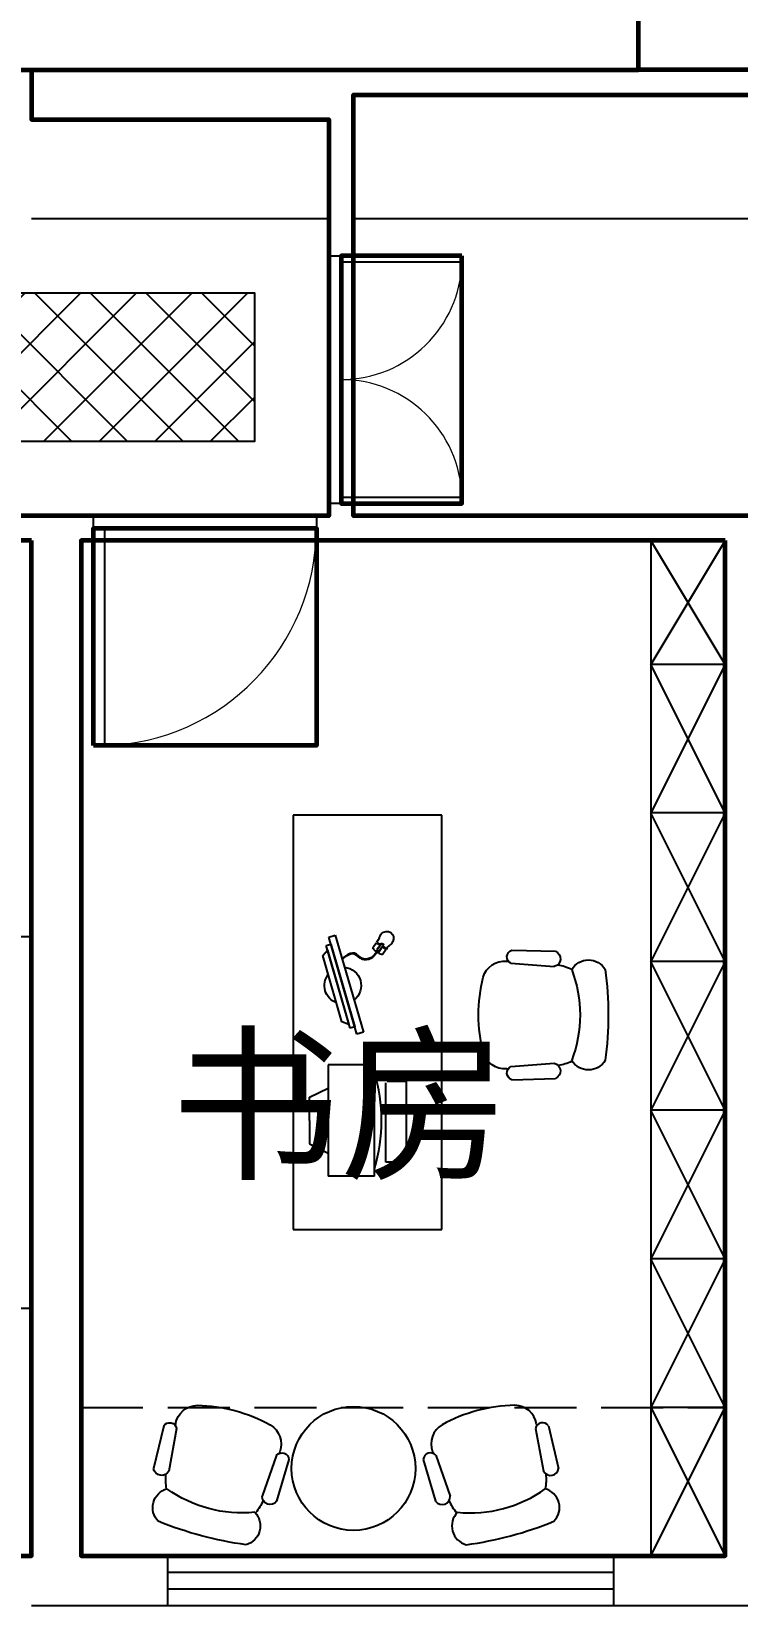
# Model space of a CAD drawing. Extents: x -542146 to -509546, y -936150 to -920950.
# Drawn here: x -518446 to -515596, y -936150 to -929795 of the extents above; entities that cross this region are included whole.
import ezdxf

# ---------------------------------------------------------------- set-up
doc = ezdxf.new("R2010")
doc.units = 0
doc.header["$LTSCALE"] = 1000
doc.header["$MEASUREMENT"] = 0
doc.linetypes.add('DASH', pattern=[0.35, 0.25, -0.1])
doc.layers.get('0').update_dxf_attribs({"linetype": 'CONTINUOUS'})
for name, color, linetype in [('FURN', 8, 'CONTINUOUS'), ('FURNITURE', 8, 'CONTINUOUS'), ('STAIR', 3, 'CONTINUOUS'), ('WALL', 2, 'CONTINUOUS'), ('WINDOW', 4, 'CONTINUOUS'), ('房间名称标注', 255, 'CONTINUOUS')]:
    doc.layers.add(name, color=color, linetype=linetype)
doc.layers.add('GT_书房', color=205, linetype='CONTINUOUS', lineweight=60, true_color=0x8059a6)
for name, color, linetype, lineweight in [('GT_卧室', 1, 'CONTINUOUS', 60), ('GT_客厅', 2, 'CONTINUOUS', 60), ('GT_过道', 30, 'CONTINUOUS', 60), ('GT_门', 245, 'CONTINUOUS', 60), ('GT_餐厅', 3, 'CONTINUOUS', 60)]:
    doc.layers.add(name, color=color, linetype=linetype, lineweight=lineweight)
doc.styles.add('-黑体', font='simhei.ttf', dxfattribs={"width": 0.8})

# ---------------------------------------------------------------- blocks, each defined once
blk = doc.blocks.new('adsde')
at = {"layer": 'FURNITURE', "ltscale": 0.5}
h = blk.add_hatch(dxfattribs=at)
h.set_pattern_fill('GRASS', color=256, scale=20, angle=630.0000000000017, style=0)
h.set_pattern_definition([(180.0000000000018, (7176805.006363336, -1521012.495952224), (-14.14213562000043, 14.14213561999956), [3.75, -24.53427126]), (225.0000000000017, (7176805.006363336, -1521012.495952224), (-14.14213562373138, 14.14213562373051), [3.75, -16.25]), (135.0000000000017, (7176805.006363336, -1521012.495952224), (14.14213562373051, 14.14213562373138), [3.75, -16.25])])
edge = h.paths.add_edge_path()
edge.add_ellipse((3895731.729835027, -1453167.644785483), major_axis=(1757.042522661225, -529.6860206683783), ratio=0.9999999999252652, start_angle=179.0398112956621, end_angle=180.8410082273161, ccw=False)
edge.add_ellipse((3894624.545976676, -1452755.637846367), major_axis=(464.8469965178229, -464.8469965177936), ratio=0.9999999999736754, start_angle=209.0648114624268, end_angle=212.0744628947696, ccw=False)
edge.add_ellipse((3897985.937852695, -1453331.724509403), major_axis=(832.4520666135722, 3978.398427585713), ratio=0.9999999999354752, start_angle=88.8926953613867, end_angle=91.0906716719503, ccw=False)
edge.add_ellipse((3894081.970927492, -1452414.726577964), major_axis=(41.10396495091907, 41.10396495092163), ratio=0.9999999999999332, start_angle=124.2724392062452, end_angle=142.7303820051828, ccw=False)
edge.add_ellipse((3894213.885367062, -1452359.603556225), major_axis=(137.2851767653006, 137.285176765309), ratio=0.9999999998336125, start_angle=142.7303820030859, end_angle=148.1904027678599, ccw=False)
edge.add_ellipse((3891557.756695275, -1452894.77591792), major_axis=(542.1320770375618, -2456.676423030686), ratio=0.9999999996947352, start_angle=89.22972315694577, end_angle=90.74598889654266)
edge.add_ellipse((3891454.658281352, -1452747.620190087), major_axis=(2543.921618493599, 475.4134799848066), ratio=0.9999999997689332, start_angle=-1.090432129738384, end_angle=1.088684841749727)
edge.add_ellipse((3890243.03456803, -1452729.911416113), major_axis=(3737.598334118987, 565.0332235445698), ratio=0.9999999997696472, start_angle=-0.9046267244474911, end_angle=0.8983978007175067)
edge.add_line((3893971.314086449, -1452106.344512367), (3894101.454694391, -1452104.598474559))
edge.add_line((3894101.454694391, -1452104.598474559), (3894196.86468098, -1452118.237820961))
edge.add_ellipse((3894258.905217207, -1452287.324809651), major_axis=(127.3566603667714, 127.3566603667794), ratio=0.9999999999988407, start_angle=36.86441856891838, end_angle=65.1488397948014, ccw=False)
edge.add_ellipse((3894523.695631797, -1452397.836981368), major_axis=(265.2132496389064, 265.213249638923), ratio=0.9999999999939607, start_angle=65.14883979469062, end_angle=84.64453926715328, ccw=False)
edge.add_line((3894394.499622931, -1452045.722615203), (3893967.101945887, -1452663.805406517))
for p, q in [((3894830.659178262, -1451192.233876755, -1028.568378353061), (3894830.659178262, -1452692.233876755, -1028.568378353061)), ((3892895.200136344, -1451238.050952079, -1028.568378353061), (3892895.200136344, -1452643.805406517, -1028.568378353061)), ((3894374.499622932, -1451218.050952077, -1028.568378353061), (3892915.200136343, -1451218.050952079, -1028.568378353061)), ((3894121.899741959, -1451238.050952077, -1028.568378353061), (3894121.899741959, -1452107.521198856, -1028.568378353061)), ((3894394.499622931, -1452045.722615203, -1028.568378353061), (3894394.499622933, -1451238.050952077, -1028.568378353061)), ((3893244.883087953, -1451282.54298639, -1028.568378353061), (3893238.441096677, -1451279.243266885, -1028.568378353061)), ((3893262.073328354, -1451380.593044812, -1028.568378353061), (3893244.883087953, -1451282.54298639, -1028.568378353061)), ((3893265.511319938, -1451449.399976155, -1028.568378353061), (3893262.073328354, -1451380.593044812, -1028.568378353061)), ((3893330.833866242, -1451447.679699996, -1028.568378353061), (3893368.65219739, -1451353.070193893, -1028.568378353061)), ((3893368.65219739, -1451353.070193893, -1028.568378353061), (3893365.214205804, -1451328.987699339, -1028.568378353061)), ((3893238.007104784, -1451516.486827293, -1028.568378353061), (3893330.833866242, -1451447.679699996, -1028.568378353061)), ((3893238.007104784, -1451516.486827293, -1028.568378353061), (3893265.511319938, -1451449.399976155, -1028.568378353061)), ((3893072.981672613, -1451526.807896388, -1028.568378353061), (3893010.412399515, -1451473.211311396, -1028.568378353061)), ((3893155.494318079, -1451547.450034577, -1028.568378353061), (3893072.981672613, -1451526.807896388, -1028.568378353061)), ((3893238.007104784, -1451516.486827293, -1028.568378353061), (3893155.494318079, -1451547.450034577, -1028.568378353061)), ((3893238.007104784, -1451516.486827293, -1028.568378353061), (3893219.09786859, -1451702.265679088, -1028.568378353061)), ((3893289.577543508, -1451561.211264082, -1028.568378353061), (3893238.007104784, -1451516.486827293, -1028.568378353061)), ((3893411.627657152, -1451587.014034796, -1028.568378353061), (3893289.577543508, -1451561.211264082, -1028.568378353061)), ((3893514.768534604, -1451573.252609336, -1028.568378353061), (3893411.627657152, -1451587.014034796, -1028.568378353061)), ((3893219.09786859, -1451702.265679088, -1028.568378353061), (3893182.998674472, -1451752.150748401, -1028.568378353061)), ((3893323.754925472, -1451720.625742308, -1028.568378353061), (3893412.646258554, -1451700.858732645, -1028.568378353061)), ((3893182.998674472, -1451752.150748401, -1028.568378353061), (3893174.403554272, -1451764.192093655, -1028.568378353061)), ((3893224.986887452, -1451797.71680566, -1028.568378353061), (3893266.469471894, -1451740.392556018, -1028.568378353061)), ((3893266.469471894, -1451740.392556018, -1028.568378353061), (3893323.754925472, -1451720.625742308, -1028.568378353061)), ((3893116.166153379, -1451784.1049948, -1028.568378353061), (3893021.562768376, -1451772.271557044, -1028.568378353061)), ((3893224.986887452, -1451797.71680566, -1028.568378353061), (3893130.874538323, -1451785.944788987, -1028.568378353061)), ((3893224.986887452, -1451797.71680566, -1028.568378353061), (3893161.775269677, -1451847.134133865, -1028.568378353061)), ((3893224.986887452, -1451797.71680566, -1028.568378353061), (3893256.592625722, -1451926.201976566, -1028.568378353061)), ((3893280.297000042, -1451815.507035976, -1028.568378353061), (3893224.986887452, -1451797.71680566, -1028.568378353061)), ((3893410.670917567, -1451890.621515935, -1028.568378353061), (3893280.297000042, -1451815.507035976, -1028.568378353061)), ((3893514.626080684, -1451969.794758427, -1028.568378353061), (3893410.670917567, -1451890.621515935, -1028.568378353061)), ((3894394.499622931, -1452045.722615203, -1028.568378353061), (3893967.101945887, -1452663.805406517, -1028.568378353061)), ((3893931.073456045, -1452711.368956212, -685.7122522353741), (3894015.207750279, -1452627.234661979, -685.7122522353741)), ((3892915.200136344, -1452663.805406517, -1028.568378353061), (3893967.101945887, -1452663.805406517, -1028.568378353061))]:
    blk.add_line(p, q, dxfattribs=at)
at = {"layer": 'FURNITURE', "ltscale": 0.5, "elevation": -1028.568378353061}
blk.add_lwpolyline([(3892883.030589596, -1451192.233876755), (3894883.030589597, -1451192.233876755), (3894883.030589597, -1452692.233876755), (3892883.030589596, -1452692.233876755)], close=True, dxfattribs=at)
at = {"layer": 'FURNITURE', "ltscale": 0.5}
blk.add_lwpolyline([(3893299.877602422, -1451250.368598377, -0.1013919190942201), (3893323.796003065, -1451231.7404057, 0.2237680032509501), (3893336.812500259, -1451225.87280248, 0.2555795284433636), (3893341.653926029, -1451228.62700716, 0.0815627085866008), (3893347.929723092, -1451243.878926086, 0.0718052271760612), (3893349.369066264, -1451260.926629897, -0.0699853129919421), (3893350.782120151, -1451278.418388028, -0.0354599108751823), (3893368.272010308, -1451336.763589647, -0.0294323486893013), (3893398.249136532, -1451403.71446513, -0.0015539306784282), (3893415.101218156, -1451435.853622671, 0.0015200045161783), (3893432.331662049, -1451468.708946597, 0.004735139452577), (3893449.643280671, -1451502.747665305, -0.0038204816556974), (3893471.022080346, -1451544.974408875, -0.2960011448983662), (3893504.926422332, -1451564.338313825, 0.6497743301907088), (3893515.563460584, -1451585.02159623, 0.0231899331533064), (3893511.285553751, -1451589.861908259, -0.0288000585939381), (3893507.883889343, -1451593.798873171, -0.0057266574220755), (3893502.626278394, -1451600.808352605, 0.0043580803065144), (3893495.742940079, -1451610.037781311, 0.0275279624241201), (3893480.234444234, -1451628.280339681, 0.0462141911587343), (3893469.486087458, -1451637.685032438, 0.194121097555792), (3893453.074842241, -1451641.753152989, -0.1337189327007904), (3893429.186803842, -1451644.763933574, -0.0115049885239622), (3893386.836297212, -1451663.38496012, -0.0088817836259535), (3893333.009358017, -1451689.720268077, -0.0124257131937093), (3893264.658224158, -1451726.850693144, 0.0336123700455677), (3893238.806740782, -1451739.507219042), (3893182.489991031, -1451762.530352487), (3893139.045637635, -1451780.291056897, -0.2243410718216135), (3893125.744601265, -1451794.818991407, 0.722771522499555), (3893116.884573428, -1451794.988585743, 0.1035130412990579), (3893116.388521121, -1451791.25109711, -0.0534647381238438), (3893116.153251839, -1451784.01205533, -0.0301092765793074), (3893111.491134645, -1451760.955892015, 0.0314364773003218), (3893107.084062082, -1451738.859558266, 0.0532399643574459), (3893106.666155706, -1451723.740017803, -0.0551795226477933), (3893106.206422427, -1451709.150538661, -0.0562710074868784), (3893099.630105132, -1451683.836587242, -0.0108003175969269), (3893048.207437747, -1451558.092276558, -0.0045599242865635), (3893010.412399517, -1451473.2113114, -0.0112502049699783), (3892994.01162308, -1451439.305331954, -0.0693939607328312), (3892981.449476236, -1451421.392711195, 0.0797562568819131), (3892970.826655469, -1451405.561126568, 0.1063994932269791), (3892967.592977239, -1451391.087727949, 0.3286420819917078), (3892970.680337403, -1451386.828637376, 0.2995467624749613), (3892977.345279471, -1451388.698818533, -0.1899166392732897), (3892986.551529931, -1451393.495012021, -0.0335175224208069), (3892996.87386266, -1451393.886526642, -0.0756271031388586), (3893001.398612507, -1451393.062851195, -0.0534886286392459), (3893009.000827327, -1451389.503283229, -0.0178378667503755), (3893029.995883326, -1451375.734307612, -0.0383935750642246), (3893052.880024483, -1451356.736248192, 0.0595290825061912), (3893068.174216979, -1451345.092423638, 0.0359425927522917), (3893093.458655605, -1451332.567275587, 0.011245006357116), (3893177.589648769, -1451300.36175118, 0.0062027091860942), (3893216.264024517, -1451287.084604617, -0.010783211680623), (3893238.441096674, -1451279.243266885, -0.0194848343010926), (3893251.338158311, -1451273.784552412, -0.0050616242096234)], format="xyb", close=True, dxfattribs=at)
for points in [[(3894756.237578065, -1451293.214812328, 0.2633679387580063), (3894775.026244131, -1451265.264701929, 0.494818049593334), (3894793.769480532, -1451274.436192339, 0.049224722880142), (3894795.51337253, -1451292.106849659, 0.0368308428568549), (3894793.769480532, -1451315.749077934, 0.0318926909000512), (3894785.634213492, -1451353.727143634, -0.0357819959079403), (3894778.644588777, -1451387.641434663, -0.0329412578642258), (3894772.731035469, -1451477.303104214, -0.0265644647772248), (3894778.644588777, -1451588.530270564, -0.0179054185074339), (3894784.009238296, -1451626.044543432, 0.0333974636936459), (3894786.263156535, -1451646.252554606, 0.0320396294917023), (3894785.530656278, -1451683.335096675, -0.018441951395994), (3894782.509923916, -1451747.656945786, -0.0108372939697291), (3894783.262844044, -1451812.420408829, -0.0146238513299216), (3894786.263156535, -1451860.328665723, -0.1112493716170288), (3894793.569581737, -1451882.875472661, 0.1537083434765361), (3894797.522713151, -1451899.76372851, 0.0764444186523767), (3894795.799662163, -1451907.200181295, 0.215512293950284), (3894793.769480532, -1451909.153038505, 0.5858582349918418), (3894790.724374514, -1451906.490576365, -0.3634893070176432), (3894788.139772844, -1451901.641551319, -0.1917162675796268), (3894776.604635441, -1451901.584231809, 0.1296753022843935), (3894759.990810683, -1451903.519374127, 0.017350206177164), (3894743.186744858, -1451900.519616895, -0.0193256498707409), (3894728.088757142, -1451897.885905702, -0.0188175161277147), (3894659.706660304, -1451891.271557092, -0.0218280980030002), (3894600.480401742, -1451890.374418516, -0.0062041541509907), (3894566.629727706, -1451891.760053966, -0.0019630604773014), (3894459.735873415, -1451897.885905702, -0.0283408257713941), (3894423.607244062, -1451902.163038846, 0.1170135268628909), (3894414.697505713, -1451901.641551319, 0.3660599914315623), (3894413.766230897, -1451900.212483657, 0.0397304305354332), (3894416.574122022, -1451886.6187729, 0.0483088234329496), (3894422.055948767, -1451872.880300794, -0.0629807230965901), (3894425.957062328, -1451862.206488532, -0.0405796252690656), (3894429.337634034, -1451838.809157519, -0.0143450944869819), (3894431.586911255, -1451772.069230154, -0.0054844172030433), (3894430.838301897, -1451646.62454563, -0.0071527060937162), (3894427.833678637, -1451550.48163185, -0.0087615685340777), (3894425.146877985, -1451507.937379289, 0.0081531255989414), (3894422.203970947, -1451462.22219628, 0.062510027184643), (3894426.604595352, -1451405.092875441, -0.078669286227118), (3894428.644588776, -1451359.506027115, -0.0478250924924058), (3894423.928124842, -1451337.144595856, 0.0344939943977636), (3894416.574122022, -1451306.359767939, 0.0235713893391271), (3894413.560473637, -1451281.024582671, 0.5102284767959722), (3894414.697505713, -1451280.069856716), (3894444.723084181, -1451287.581343904), (3894527.293213116, -1451308.237786701, -0.0730409353706404), (3894546.874045401, -1451310.188815926, -0.0233051013921503), (3894607.98672574, -1451304.481945131, -0.0182988888762084), (3894630.83115727, -1451300.412026548, 0.0109698913763853), (3894668.8262511, -1451293.066867403, 0.0422811877974625), (3894703.139654905, -1451290.160047945, 0.0272005265134367), (3894756.533268298, -1451293.066867403)], [(3894429.35776435, -1451383.604545383, -0.0097294744723616), (3894438.389599008, -1451410.893357701, -0.009729474473291), (3894448.476316799, -1451437.810107866, -0.0079705008528091), (3894457.514983657, -1451459.555045035, -0.0079705008551367), (3894467.242197414, -1451481.00081627)], [(3894427.833678637, -1451852.817178536, -0.0161077521653885), (3894454.065559628, -1451813.898444401, -0.0245988265329337), (3894469.118813723, -1451787.092204527, -0.009477215100867), (3894492.417014161, -1451738.0539313, -0.0159372813057892), (3894504.774099882, -1451708.221882999, -0.0725208528990522), (3894508.360344967, -1451691.881506766, -0.0333392788004724), (3894508.527191263, -1451655.6418646)], [(3894782.44097005, -1451767.074884121, -0.0278421621871093), (3894771.827797363, -1451743.29310996, -0.0486850077751128), (3894763.744043302, -1451730.756344558, -0.0236664622263066), (3894739.384987479, -1451702.833071047, -0.0312234184537797), (3894718.705816834, -1451683.809794585, -0.0468009736850804), (3894711.039682466, -1451678.701785664, -0.023190832047154), (3894694.310087292, -1451670.664838973)], [(3894788.139772844, -1451849.06153292, -0.0881531318181468), (3894784.596018201, -1451814.531708263, -0.0881531318190246), (3894769.373750991, -1451783.336362957, -0.0775471207029249), (3894747.761596704, -1451761.690126437, -0.077547120704443), (3894720.582291906, -1451747.656945786)], [(3894756.237578065, -1452002.452791123, 0.2633679387580063), (3894775.026244131, -1451974.502680724, 0.494818049593334), (3894793.769480532, -1451983.674171133, 0.049224722880142), (3894795.51337253, -1452001.344828454, 0.0368308428568549), (3894793.769480532, -1452024.987056729, 0.0318926909000512), (3894785.634213492, -1452062.965122429, -0.0357819959079403), (3894778.644588777, -1452096.879413458, -0.0329412578642258), (3894772.731035469, -1452186.541083008, -0.0265644647772248), (3894778.644588777, -1452297.768249359, -0.0179054185074339), (3894784.009238296, -1452335.282522227, 0.0333974636936459), (3894786.263156535, -1452355.490533399, 0.0320396294917023), (3894785.530656278, -1452392.57307547, -0.018441951395994), (3894782.509923916, -1452456.894924581, -0.0108372939697291), (3894783.262844044, -1452521.658387624, -0.0146238513299216), (3894786.263156535, -1452569.566644518, -0.1112493716170288), (3894793.569581737, -1452592.113451457, 0.1537083434765361), (3894797.522713151, -1452609.001707305, 0.0764444186523767), (3894795.799662163, -1452616.438160091, 0.215512293950284), (3894793.769480532, -1452618.3910173, 0.5858582349918418), (3894790.724374514, -1452615.72855516, -0.3634893070176432), (3894788.139772844, -1452610.879530114, -0.1917162675796268), (3894776.604635441, -1452610.822210604, 0.1296753022843935), (3894759.990810683, -1452612.757352922, 0.017350206177164), (3894743.186744858, -1452609.757595689, -0.0193256498707409), (3894728.088757142, -1452607.123884497, -0.0188175161277147), (3894659.706660304, -1452600.509535886, -0.0218280980030002), (3894600.480401742, -1452599.612397311, -0.0062041541509907), (3894566.629727706, -1452600.998032761, -0.0019630604773014), (3894459.735873415, -1452607.123884497, -0.0283408257713941), (3894423.607244062, -1452611.40101764, 0.1170135268628909), (3894414.697505713, -1452610.879530114, 0.3660599914315623), (3894413.766230897, -1452609.450462452, 0.0397304305354332), (3894416.574122022, -1452595.856751694, 0.0483088234329496), (3894422.055948767, -1452582.118279589, -0.0629807230965901), (3894425.957062328, -1452571.444467326, -0.0405796252690656), (3894429.337634034, -1452548.047136314, -0.0143450944869819), (3894431.586911255, -1452481.307208949, -0.0054844172030433), (3894430.838301897, -1452355.862524425, -0.0071527060937162), (3894427.833678637, -1452259.719610645, -0.0087615685340777), (3894425.146877985, -1452217.175358083, 0.0081531255989414), (3894422.203970947, -1452171.460175075, 0.062510027184643), (3894426.604595352, -1452114.330854236, -0.078669286227118), (3894428.644588776, -1452068.74400591, -0.0478250924924058), (3894423.928124842, -1452046.382574651, 0.0344939943977636), (3894416.574122022, -1452015.597746734, 0.0235713893391271), (3894413.560473637, -1451990.262561466, 0.5102284767959722), (3894414.697505713, -1451989.307835512), (3894444.723084181, -1451996.819322698), (3894527.293213116, -1452017.475765496, -0.0730409353706404), (3894546.874045401, -1452019.42679472, -0.0233051013921503), (3894607.98672574, -1452013.719923926, -0.0182988888762084), (3894630.83115727, -1452009.650005343, 0.0109698913763853), (3894668.8262511, -1452002.304846198, 0.0422811877974625), (3894703.139654905, -1451999.39802674, 0.0272005265134367), (3894756.533268298, -1452002.304846198)], [(3894394.499622931, -1452045.722615203, 0.0852718179142582), (3894284.393599559, -1452109.027921723, 0.1240444849517736), (3894196.86468098, -1452118.237820961), (3894101.454694391, -1452104.598474559), (3893971.314086449, -1452106.344512367)], [(3893971.314086449, -1452106.344512367, -0.0078673409248488), (3893989.087828797, -1452223.958040382, -0.0095084780273965), (3894007.166553468, -1452320.704860342, -0.006616053903061), (3894021.499246074, -1452385.719068499, 0.0238283431850551), (3894024.857055399, -1452403.906343044, 0.080712554601587), (3894024.369425574, -1452422.545711293, 0.0095907749214261), (3893992.41477025, -1452575.15073265, 0.0131328366423957), (3893983.810339087, -1452608.58920449, 0.0078593660510627), (3893967.101945887, -1452663.805406517)], [(3894429.35776435, -1452092.842524177, -0.0097294744723616), (3894438.389599009, -1452120.131336496, -0.009729474473291), (3894448.476316799, -1452147.048086661, -0.0079705008528091), (3894457.514983657, -1452168.79302383, -0.0079705008551367), (3894467.242197414, -1452190.238795065)], [(3894782.44097005, -1452476.312862916, -0.0278421621871093), (3894771.827797363, -1452452.531088755, -0.0486850077751128), (3894763.744043302, -1452439.994323353, -0.0236664622263066), (3894739.384987479, -1452412.071049842, -0.0312234184537797), (3894718.705816834, -1452393.047773379, -0.0468009736850804), (3894711.039682466, -1452387.939764459, -0.023190832047154), (3894694.310087292, -1452379.902817768)], [(3894788.139772844, -1452558.299511715, -0.0881531318181468), (3894784.596018201, -1452523.769687058, -0.0881531318190246), (3894769.373750991, -1452492.574341752, -0.0775471207029249), (3894747.761596704, -1452470.928105231, -0.077547120704443), (3894720.582291906, -1452456.894924581)]]:
    blk.add_lwpolyline(points, format="xyb", dxfattribs=at)
at = {"layer": 'FURNITURE', "ltscale": 0.5, "elevation": -1028.568378353061}
blk.add_lwpolyline([(3893402.593331579, -1451656.184388676, 0.0256263773130658), (3893405.415802034, -1451667.786790326, 0.0108003175969269), (3893447.049226489, -1451797.102606678, 0.0045599242865635), (3893478.227178738, -1451884.630764744, 0.0112502049699783), (3893491.980904184, -1451919.694078139, 0.0693939607328312), (3893503.133141188, -1451938.516860229, -0.0797562568819131), (3893512.511263054, -1451955.116083798, -0.1063994932269791), (3893514.626080684, -1451969.794758427, -0.3286420819917078), (3893511.221354622, -1451973.804681834, -0.2995467624749613), (3893504.719363528, -1451971.429151962, 0.1899166392732897), (3893495.90781106, -1451965.941432708, 0.0335175224208069), (3893485.645852484, -1451964.759890141, 0.0756271031388586), (3893481.071280703, -1451965.234332367, 0.0534886286392459), (3893473.218598066, -1451968.200739232, 0.0178378667503755), (3893451.229948195, -1451980.319994277, 0.0383935750642246), (3893426.956974827, -1451997.508157122, -0.0595290825061912), (3893410.815305265, -1452007.945468945, -0.0359425927522917), (3893384.645227116, -1452018.495785531, -0.011245006357116), (3893298.29325637, -1452044.158150218, -0.0062027091860942), (3893258.71499206, -1452054.43194964, 0.010783211680623), (3893236.002141078, -1452060.550405917, 0.0194848343010926), (3893222.724623083, -1452065.004536407, 0.0050616242096234), (3893172.533197894, -1452084.63118603, 0.1013919190942201), (3893147.257356872, -1452101.371296914, -0.2237680032509501), (3893133.829414417, -1452106.223958884, -0.2555795284433636), (3893129.213333399, -1452103.106773787, -0.0815627085866008), (3893124.125017586, -1452087.418698637, -0.0718052271760612), (3893123.996570281, -1452070.310822811, 0.0699853129919421), (3893123.928370522, -1452052.76221396, 0.0354599108751823), (3893110.9619374, -1451993.248094444, 0.0294323486893013), (3893086.204604662, -1451924.196502861, 0.0015539306784282), (3893071.865479393, -1451890.860222488, -0.0015200045161783), (3893057.203997171, -1451856.780882029, -0.004735139452577), (3893042.552283117, -1451821.515406196, 0.0038204816556974), (3893024.472943169, -1451777.774253773, 0.2960011448983662), (3892992.152531263, -1451755.868633615, -0.6497743301907088), (3892983.132103621, -1451734.430894951, -0.0231899331533064), (3892987.768423176, -1451729.932712164, 0.0288000585939381), (3892991.461838798, -1451726.268057404, 0.0057266574220755), (3892997.241241419, -1451719.682180076, -0.0043580803065144), (3893004.81174222, -1451711.007491713, -0.0275279624241201), (3893021.672860316, -1451694.007283601, -0.0462141911587343), (3893033.110443242, -1451685.454090276, -0.194121097555792), (3893049.785221646, -1451682.655815885, 0.1337189327007904), (3893073.833756145, -1451681.484847593, 0.0057790609655978), (3893095.85000509, -1451674.040226562, 0.0088817836259535)], format="xyb", dxfattribs=at)
at = {"layer": 'FURNITURE', "ltscale": 0.5}
blk.add_arc((3892915.200136343, -1451238.050952079, -1028.568378353061), 20, 90, 180, dxfattribs=at)
blk = doc.blocks.new('jj4')
at = {"layer": 'FURNITURE'}
for p, q in [((0, 327.5418857992627), (3.259629e-09, 1999.999999972526)), ((3.259629e-09, 1999.999999972526), (600.0000000032596, 1999.999999972526)), ((600.0000000032596, 1999.999999972526), (600, 327.541885798797)), ((220.5726731489412, 1464.237063266337), (224.8045841734856, 1458.204401642084)), ((237.4638788979499, 1472.198139589745), (234.0361497621052, 1477.08442616323)), ((253.8059603534639, 1451.688290430233), (236.0066486308351, 1477.061514054425)), ((253.0591661315412, 1449.966790610924), (238.8447853280232, 1470.229633828625)), ((242.5558860087767, 1481.65580287436), (260.3551977314055, 1456.282579250168)), ((243.2050820910372, 1483.516430511605), (246.632811226882, 1478.630143938586)), ((248.0137176578864, 1476.661638177465), (262.2280984614044, 1456.398794959299)), ((256.3072602334433, 1496.878830564674), (264.1000084411353, 1485.770134564489)), ((265.5486464193091, 1483.705076322891), (277.4767368100583, 1466.701379235834)), ((430.3999591879546, 1516.044930354226), (316.7130564590916, 1124.004109040368)), ((342.86826874502, 1116.419426748529), (456.5551714743484, 1508.460248062387)), ((448.1879831030965, 1479.606621810235), (351.235457116738, 1145.273053000681)), ((370.2580767623149, 1139.756732781417), (467.2106027491388, 1474.090301590972)), ((456.5551714743484, 1508.460248062387), (430.3999591879546, 1516.044930354226)), ((467.2106027491388, 1474.090301590972), (448.1879831030965, 1479.606621810235)), ((-282.2601006682962, 1455.283404806628), (-458.6587482555769, 1450.793505650479)), ((-278.8854560512118, 1402.444009416736), (-453.6422936939634, 1388.929490952752)), ((-262.1042875866406, 1411.36043671472), (-268.6505674989894, 1410.854182869196)), ((226.2532221507281, 1456.13934340002), (238.1813125419431, 1439.135646313429)), ((260.5155656160787, 1446.999251838308), (257.4735795222224, 1451.335655101109)), ((262.48033683002, 1448.377538484987), (259.4383507352322, 1452.713941747788)), ((461.7530939960852, 1455.270488906652), (374.7918671732768, 1155.391171520576)), ((402.8654740517959, 1166.269214343279), (480.5754944365471, 1434.246434976812)), ((480.5754944365471, 1434.246434976812), (461.7530939960852, 1455.270488906652)), ((351.235457116738, 1145.273053000681), (370.2580767623149, 1139.756732781417)), ((374.7918671732768, 1155.391171520576), (402.8654740517959, 1166.269214343279)), ((316.7130564590916, 1124.004109040368), (342.86826874502, 1116.419426748529)), ((-278.9522837535478, 985.1717957658692), (-453.7047836300916, 998.7422894546762)), ((-262.1739721479826, 976.2499937922695), (-268.7200895678252, 976.7583444337359)), ((-262.1739721479826, 976.2499937922695), (-268.6469865646213, 976.6615769746714)), ((271.697000797838, 992.5424854359587), (459.197000783868, 992.5424854359587)), ((271.697000797838, 542.5424854583106), (271.697000797838, 992.5424854359587)), ((459.197000783868, 992.5424854359587), (459.197000783868, 542.5424854583106)), ((-282.3438530494459, 932.3334840103051), (-458.7410534396766, 936.879884738475)), ((144.0345647120848, 927.056633536238), (144.0345647120848, 599.7035127389245)), ((221.035114061553, 927.056633536238), (144.0345647120848, 927.056633536238)), ((225.8476483956911, 599.7035127398556), (225.8476483966224, 920.2367768529803)), ((534.19700077828, 861.2924854424782), (459.197000783868, 898.7924854406157)), ((534.19700077828, 767.5424854471347), (534.19700077828, 861.2924854424782)), ((534.19700077828, 767.5424854471347), (534.19700077828, 673.7924854517914)), ((534.19700077828, 673.7924854517914), (459.197000783868, 636.2924854536537)), ((144.0345647120848, 599.7035127389245), (225.8476483956911, 599.7035127398556)), ((271.697000797838, 542.5424854583106), (459.197000783868, 542.5424854583106)), ((600, 327.541885798797), (0, 327.5418857992627))]:
    blk.add_line(p, q, dxfattribs=at)
for centre, radius, start, end in [((222.6379249496385, 1503.084027984179), 28.33333333333334, 43.84706355293523, 206.2522421463153), ((235.3699014098384, 1510.083371047862), 42.85291708999115, 207.1156544742815, 236.305653647138), ((191.2048646458424, 1447.42253148742), 33.84075435368665, 29.79328463450028, 52.94490648424954), ((277.5589287378825, 1423.203633775469), 63.30935650989467, 129.295455856992, 146.4370380686249), ((278.0287547190674, 1422.542234952561), 61.72091597473599, 129.4093958697932, 147.0204877057869), ((247.129313390702, 1468.171134413686), 15.83911940781241, 104.3447426773631, 145.7545630185291), ((247.129313390702, 1468.171134413686), 14.23911940781241, 108.7347559825937, 141.364549715834), ((211.7227051444352, 1493.494867200963), 42.85291708999115, 13.79365201980695, 42.9836511923361), ((279.0535693392158, 1424.25212388346), 63.30935650989448, 103.6622675553919, 120.8038498341537), ((279.5155475623906, 1423.585219860077), 61.72091597473587, 103.0788179487522, 120.6899098493188), ((285.675068736542, 1513.693362344056), 33.84075435368665, 197.1543991769703, 209.7932846345003), ((274.2021181210875, 1464.404234826565), 3.999999999999998, 316.4172931867283, 35.0496528274227), ((-592.0716887949962, 1337.436310026329), 78.54990325044173, 30.38351086570353, 149.5981368657399), ((-446.3909512306563, 1420.652886530384), 32.54160000018301, 112.1472458739254, 257.12453286559), ((-291.4512117677368, 1428.168946699705), 28.629874000161, 296.0339338759148, 71.274658865137), ((-254.1876329700463, 1320.705445419531), 91.00000000051176, 16.09948387002908, 94.9908238620044), ((241.4559312304482, 1441.432790723629), 3.999999999999998, 215.0496528274227, 293.6820124818488), ((210.4919926784933, 1520.398262402043), 88.81628567515368, 291.5133836667203, 304.2755039581178), ((251.9760866356082, 1461.261976166162), 11.34699422415533, 275.4772657422064, 298.9789927691364), ((251.9760866356082, 1461.261976166162), 9.746994224155332, 280.8207610354007, 329.2785446580398), ((251.9760866356082, 1461.261976166162), 11.34699422415533, 311.1203129467857, 334.6220399172216), ((210.4919926784933, 1520.398262402043), 88.81628567515368, 305.8238016913841, 318.5859219380406), ((749.8386876601726, 1193.643143229186), 1421.558388257994, 172.5815548663053, 187.4000928591523), ((-41.52262294525279, 1193.769882696215), 516.4470675029042, 159.1997778676554, 200.781869855834), ((-444.1897886940278, 1215.303364621475), 181.9780462510234, 97.32553585572174, 116.2030358717371), ((-789.7454751040787, 1193.889713378623), 641.2757942536063, 346.2658298637177, 13.71581786484528), ((399.7117201099172, 1312.439837405924), 74.0700877686031, 95.39999758841913, 232.2570150881574), ((399.7117201099172, 1312.439837405924), 74.0700877686031, 290.0220035356543, 37.63500911020678), ((-254.2282804679126, 1066.902444673236), 91.00000000051176, 264.9908238611973, 343.8821638639159), ((-592.1176779805683, 1050.279807707295), 78.54990325044173, 210.3835108657035, 329.5981368657399), ((-444.1970756887458, 1169.803365204483), 181.9780462510234, 243.6088338646861, 261.8955878550434), ((-446.4636027794331, 967.0165728456338), 32.54160000018301, 102.8571148602191, 247.8344018683769), ((-291.5262787146494, 959.4508847082034), 28.629874000161, 288.7069888725892, 63.94771386766914)]:
    blk.add_arc(centre, radius, start, end, dxfattribs=at)
at = {"layer": 'FURNITURE', "extrusion": (0, 0, -0.9999999999999998)}
blk.add_ellipse((937.3220007484776, 767.5424854471347), major_axis=(-0.0003364334513854, 693.7499999653668), ratio=0.9999999999759706, start_param=4.426671195347472, end_param=4.998107735320143, dxfattribs=at)
at = {"layer": 'FURNITURE'}
for points, knots in [([(260.5109098833054, 1447.005888664629), (269.9635254992172, 1435.803179547656), (283.8160524875857, 1417.399787920527), (325.250796825625, 1411.245202104561), (350.1291787712835, 1449.135576446075), (383.0520581323654, 1433.430059981532), (398.5228731632233, 1422.68339329306), (402.464446731843, 1419.711395143066)], [0, 0, 0, 0, 41.80378387944004, 84.6150029856667, 133.5315630183786, 179.0486363008071, 200.365418101732, 200.365418101732, 200.365418101732, 200.365418101732]), ([(262.4756810972467, 1448.384175311308), (269.3194797607139, 1439.292035866529), (283.1720067486167, 1420.8886442394), (324.6067510871217, 1414.734058423433), (349.4851330327801, 1452.624432764482), (383.1251108543948, 1436.576831954531), (399.0410049650818, 1425.359066745266), (403.1762215332126, 1422.165897561703)], [0, 0, 0, 0, 41.80378387944004, 84.6150029856667, 133.5315630183786, 179.0486363008071, 202.8865962635641, 202.8865962635641, 202.8865962635641, 202.8865962635641])]:
    blk.add_open_spline(points, degree=3, knots=knots, dxfattribs=at)
blk = doc.blocks.new('A$C1EE51F48')
at = {"layer": 'FURNITURE'}
for p, q in [((388.9062279239297, 522.9496220713481), (212.5090275332332, 518.4032213436438)), ((392.2977972198278, 470.1113103157838), (217.5452973428182, 456.5408166269771)), ((409.076108825393, 479.033112289384), (402.5299914055503, 478.5247616479173)), ((409.076108825393, 479.033112289384), (402.6030944087541, 478.6215291069821)), ((392.3646249221638, 52.83909666538239), (217.6077872794122, 66.35361512890086)), ((388.9899803046137, -0.0002987249754369), (212.591332717333, 4.489600431174038)), ((409.145793386735, 43.9226693669334), (402.5995134739205, 44.42892321292311))]:
    blk.add_line(p, q, dxfattribs=at)
for centre, radius, start, end in [((224.7864781934768, 488.2665332364849), 32.54160000018301, 112.1655981316231, 257.1428851397809), ((379.7238022587262, 495.83222137345), 28.629874000161, 296.0522861323308, 71.29301112741081), ((79.13240299280733, 405.0032983748242), 78.54990325044173, 30.40186313426008, 149.6164891342965), ((227.0530052841641, 285.4797408776358), 181.9780462510234, 98.10441214495658, 116.3911661353139), ((417.021800505463, 388.3806614084169), 91.00000000051176, 16.11783613608407, 95.00917613880266), ((1421.088768634014, 261.6399628524669), 1421.558388257994, 172.5999071143894, 187.4184451336947), ((629.7274580276571, 261.5132233854383), 516.4470675029042, 159.218130144166, 200.8002221323446), ((-118.495394130703, 261.3933927030303), 641.2757942536063, 346.2841821351547, 13.73417011036468), ((79.178392178379, 117.84679605579), 78.54990325044173, 210.4018631342601, 329.6164891342964), ((227.0602922793478, 239.979741460178), 181.9780462510234, 243.7969641282629, 262.6744641442783), ((224.8591297422536, 34.63021955173463), 32.54160000018301, 102.8754671344099, 247.8527541260746), ((417.0624480033293, 134.577660662122), 91.00000000051176, 265.0091761379956, 343.9005161373696), ((379.7988692056388, 27.11415938194841), 28.629874000161, 288.7253411686964, 63.96606612408522)]:
    blk.add_arc(centre, radius, start, end, dxfattribs=at)
blk = doc.blocks.new('$DorLib2D$00000002')
for p, q in [((-0.5, -1e-16), (-0.5000000000000007, 0.4875)), ((-0.4750000000000007, 0.4875), (-0.5000000000000007, 0.4875)), ((-0.475, 0), (-0.4750000000000007, 0.4875)), ((0.475, 0), (0.4750000000000007, 0.4875)), ((0.4750000000000007, 0.4875), (0.5000000000000007, 0.4875)), ((0.5, -1e-16), (0.5000000000000007, 0.4875)), ((-0.5, -1e-16), (-0.475, 0)), ((0.5, -1e-16), (0.475, 0))]:
    blk.add_line(p, q)
at = {"lineweight": 13}
for centre, start, end in [((-0.4875, 0), 0, 88.53071641864632), ((0.4875, 0), 91.46928358135372, 180)]:
    blk.add_arc(centre, 0.4875, start, end, dxfattribs=at)
blk = doc.blocks.new('$DorLib2D$00000001')
for p, q in [((0.45, 0.975), (0.5000000000000002, 0.975)), ((0.45, 0), (0.45, 0.975)), ((0.5, 0), (0.5, 0.975)), ((0.5, 0), (0.45, 0))]:
    blk.add_line(p, q)
at = {"lineweight": 13}
blk.add_arc((0.475, 0), 0.975, 91.46928358135379, 180, dxfattribs=at)
blk = doc.blocks.new('$WINLIB2D$00000001')
for p, q in [((-0.5, 0.5), (0.5, 0.5)), ((-0.5, 0.5), (-0.5, -0.5)), ((0.5, -0.5), (0.5, 0.5)), ((0.5, 0.1666666666666666), (-0.5, 0.1666666666666666)), ((0.5, -0.1666666666666667), (-0.5, -0.1666666666666667)), ((-0.5, -0.5), (0.5, -0.5))]:
    blk.add_line(p, q)

msp = doc.modelspace()

# ---------------------------------------------------------------- hatches: boundary and pattern name
at = {"layer": 'FURN'}
h = msp.add_hatch(dxfattribs=at)
h.set_pattern_fill('ANSI37', color=256, scale=100, style=0)
h.set_pattern_definition([(45, (-622623.6360078246, -599011.2348156081), (-112.2532015133644, 112.2532015133644), []), (135, (-622623.6360078246, -599011.2348156081), (-112.2532015133644, -112.2532015133644), [])])
h.paths.add_polyline_path([(-522146.1539244018, -930850.2969227113), (-517546.1539243993, -930850.2969227113), (-517546.1539243993, -931450.2969227115), (-522146.1539244018, -931450.2969227115)])

# ---------------------------------------------------------------- linework, layer by layer
for p, q in [((-518446.1539244004, -930550.2969227113), (-517246.1539243998, -930550.2969227113)), ((-517146.1539243996, -930550.2969227113), (-513546.1539243998, -930550.2969227113))]:
    msp.add_line(p, q, dxfattribs=at)
msp.add_lwpolyline([(-522146.1539244018, -930850.2969227113), (-517546.1539243993, -930850.2969227113), (-517546.1539243993, -931450.2969227115), (-522146.1539244018, -931450.2969227115)], close=True, dxfattribs=at)
at = {"layer": 'FURNITURE'}
for p, q in [((-515946.1539243999, -931850.2969227093), (-515946.1539243999, -935950.2969227108)), ((-515646.1539244013, -932350.2969227294), (-515946.1539243999, -931850.2969227093)), ((-515646.1539244002, -931850.296922708), (-515946.1539244005, -932350.2969227294)), ((-515646.153924401, -932350.2969227266), (-515946.1539243999, -932350.2969227273)), ((-515646.1539244013, -932950.2969227236), (-515946.1539243999, -932350.2969227273)), ((-515646.1539244002, -932350.2969227266), (-515946.1539244005, -932950.2969227236)), ((-515646.1539243998, -932950.2969227236), (-515946.1539243986, -932950.2969227243)), ((-515646.1539243998, -933550.2969227209), (-515946.1539243986, -932950.2969227243)), ((-515646.1539243988, -932950.2969227236), (-515946.1539243991, -933550.2969227209)), ((-515646.1539243998, -933550.296922721), (-515946.1539243986, -933550.2969227221)), ((-515646.1539243998, -934150.2969227182), (-515946.1539243986, -933550.2969227221)), ((-515646.1539243988, -933550.296922721), (-515946.1539243991, -934150.2969227182)), ((-515646.1539244006, -934150.2969227182), (-515946.1539243995, -934150.2969227192)), ((-515646.1539244008, -934750.2969227155), (-515946.1539243995, -934150.2969227192)), ((-515646.1539243998, -934150.2969227182), (-515946.1539243999, -934750.2969227155)), ((-515646.1539244006, -934750.2969227155), (-515946.1539243995, -934750.2969227162)), ((-515646.1539244008, -935350.2969227127), (-515946.1539243995, -934750.2969227162)), ((-515646.1539243998, -934750.2969227155), (-515946.1539243999, -935350.2969227127)), ((-515646.1539244008, -935350.2969227127), (-515946.1539243998, -935350.2969227134)), ((-515946.1539243999, -935950.2969227108), (-515646.1539244008, -935350.2969227127)), ((-515946.1539243999, -935350.2969227127), (-515646.1539243998, -935950.2969227101))]:
    msp.add_line(p, q, dxfattribs=at)
msp.add_circle((-517146.2821596918, -935596.7414787647), 250, dxfattribs=at)
at = {"layer": 'GT_书房'}
msp.add_lwpolyline([(-515646.1539243988, -931850.2969227094), (-518246.1539243984, -931850.2969227124), (-518246.1539244066, -935950.2969227101), (-515646.1539243974, -935950.2969227101), (-515646.1539244021, -931850.2969227094)], dxfattribs=at)
at = {"layer": 'GT_卧室'}
msp.add_lwpolyline([(-518446.1539243984, -931850.2969227129), (-521246.1539243965, -931850.2969227101), (-521246.1539243964, -935950.296922711), (-518446.1539243979, -935950.2969227108), (-518446.1539243984, -931850.2969227129)], dxfattribs=at)
at = {"layer": 'GT_客厅'}
msp.add_lwpolyline([(-509746.1539243973, -924950.296922711), (-509746.1539243986, -929950.2969227125), (-515996.1539243965, -929950.2969227107), (-515996.1539243965, -924450.2969227117), (-509846.1539243857, -924450.2969227113), (-509846.1539243857, -924950.296922711), (-509746.1539243973, -924950.296922711)], dxfattribs=at)
at = {"layer": 'GT_过道'}
for points in [[(-518446.1539243979, -929950.2969227073), (-518446.1539243981, -930150.296922711), (-517246.1539243969, -930150.2969227064), (-517246.1539243973, -931750.2969227128), (-522446.1539243971, -931750.296922628), (-522446.1539242891, -930150.2969226978), (-519446.1539243981, -930150.2969226978), (-519446.1539243981, -929950.2969227114), (-518446.1539243979, -929950.2969227073)], [(-513646.1539244002, -930050.2969227117), (-513646.1539243985, -930550.2969227113), (-513446.1539244022, -930550.2969227132), (-513446.153924405, -931750.2969227128), (-514146.1539243955, -931750.2969227104), (-514146.1539243955, -931850.2969227124), (-515046.153924398, -931850.2969227124), (-515046.153924398, -931750.2969227113), (-517146.1539243972, -931750.2969227096), (-517146.1539243969, -930050.2969227117), (-513646.1539244002, -930050.2969226995)]]:
    msp.add_lwpolyline(points, dxfattribs=at)
at = {"layer": 'GT_门'}
for points in [[(-516708.6539243998, -930700.2969227165), (-517196.1539243993, -930700.2969227228), (-517196.1539244001, -931700.2969227164), (-516708.6539243999, -931700.2969227165), (-516708.6539243998, -930700.2969227165)], [(-518196.1539243982, -932677.7969227114), (-518196.1539243954, -931800.2969227117), (-517296.1539243981, -931800.2969227071), (-517296.1539243981, -932677.7969227114), (-518196.1539243982, -932677.7969227114)]]:
    msp.add_lwpolyline(points, dxfattribs=at)
at = {"layer": 'GT_餐厅'}
msp.add_lwpolyline([(-515996.1539243965, -924450.2969227117), (-519446.1539243977, -924450.2969227141), (-519446.153924398, -929950.2969227073), (-515996.1539243965, -929950.2969227073), (-515996.1539244005, -924450.2969227117)], dxfattribs=at)
at = {"layer": 'STAIR', "linetype": 'DASH'}
msp.add_line((-518246.1539244002, -935350.2969227127), (-515646.1539243998, -935350.2969227127), dxfattribs=at)
at = {"layer": 'WALL'}
for p, q in [((-517146.1539243996, -929950.2969227113), (-518446.1539244002, -929950.2969227086)), ((-518446.1539244002, -929950.2969227086), (-518446.1539244002, -930150.296922711)), ((-513546.1539243991, -929950.2969227114), (-517146.1539243996, -929950.2969227113)), ((-517146.1539244013, -930700.2969227228), (-517146.1539243991, -930050.2969227117)), ((-513646.1539244024, -930050.2969227117), (-517146.1539243991, -930050.2969227117)), ((-518446.1539244002, -930150.296922711), (-517246.1539243992, -930150.2969227113)), ((-517246.1539243992, -930150.2969227113), (-517246.1539243972, -930700.2969227225)), ((-517246.1539243972, -930700.2969227225), (-517146.1539244013, -930700.2969227228)), ((-517146.1539244015, -931700.2969227226), (-517246.1539243972, -931700.2969227222)), ((-517246.1539243972, -931700.2969227222), (-517246.1539243993, -931750.2969227128)), ((-517146.1539243995, -931750.2969227096), (-517146.1539244015, -931700.2969227226)), ((-518346.1539243999, -931750.2969227113), (-520246.1539243977, -931750.2969227104)), ((-518196.1539243976, -931750.2969227115), (-518346.1539243999, -931750.2969227113)), ((-518196.1539243976, -931850.2969227117), (-518196.1539243976, -931750.2969227115)), ((-517246.1539243993, -931750.2969227128), (-517296.1539243978, -931750.2969227128)), ((-517296.1539243978, -931750.2969227128), (-517296.1539243978, -931850.2969227106)), ((-517146.1539243995, -931750.2969227096), (-515646.1539244, -931750.2969227113)), ((-515046.1539243977, -931750.2969227104), (-515646.1539244, -931750.2969227113)), ((-518246.1539244007, -931850.2969227124), (-518246.1539244004, -935950.2969227101)), ((-518246.1539244007, -931850.2969227124), (-518196.1539243976, -931850.2969227117)), ((-517296.1539243978, -931850.2969227106), (-517146.1539244001, -931850.2969227113)), ((-517146.1539244001, -931850.2969227113), (-515646.1539243995, -931850.2969227094)), ((-515646.1539243995, -931850.2969227094), (-515646.1539244, -933050.2969227113)), ((-515646.1539244, -933050.2969227113), (-515646.1539244009, -935950.2969227101)), ((-517896.1539244016, -935950.2969227108), (-518246.1539244004, -935950.2969227101)), ((-517896.1539244016, -936150.296922713), (-517896.1539244016, -935950.2969227108)), ((-515646.1539244009, -935950.2969227101), (-516096.1539244016, -935950.2969227106)), ((-516096.1539244016, -935950.2969227106), (-516096.1539244016, -936150.296922713)), ((-518446.1539244003, -936150.2969227101), (-517896.1539244016, -936150.296922713)), ((-516096.1539244016, -936150.296922713), (-515646.1539243998, -936150.296922711)), ((-515646.1539243998, -936150.296922711), (-515346.1539244016, -936150.296922713))]:
    msp.add_line(p, q, dxfattribs=at)

# ---------------------------------------------------------------- block references
at = {"layer": 'FURNITURE', "xscale": -1}
msp.add_blockref('jj4', (-516789.8545037637, -934959.5469449369), dxfattribs=at)
for name, p, rotation in [('adsde', (-4413329.184512508, -2386142.530803465, 1028.568378353061), 180), ('A$C1EE51F48', (-518012.7100507254, -935800.6879901458), 254.9999999971994)]:
    msp.add_blockref(name, p, dxfattribs=dict(at, rotation=rotation))
at = {"layer": 'FURNITURE', "rotation": 105.0000000028006}
msp.add_blockref('A$C1EE51F48', (-516258.9263895843, -935800.6879901458), dxfattribs=at)
at = {"layer": 'WINDOW', "xscale": 1000, "yscale": 1000, "zscale": 1000, "rotation": 269.9999999999901}
msp.add_blockref('$DorLib2D$00000002', (-517196.1539243998, -931200.2969227163), dxfattribs=at)
at = {"layer": 'WINDOW'}
for name, p, xscale, yscale, zscale in [('$DorLib2D$00000001', (-517746.1539244003, -931800.2969227114), -900, -900, -900), ('$WINLIB2D$00000001', (-516996.1539244003, -936050.2969227107), 1800, -200, 1800)]:
    msp.add_blockref(name, p, dxfattribs=dict(at, xscale=xscale, yscale=yscale, zscale=zscale))

# ---------------------------------------------------------------- texts
at = {"layer": '房间名称标注', "style": '-黑体'}
msp.add_text('书房', height=500, dxfattribs=at).set_placement((-517882.1647178435, -934378.7528834821))

doc.saveas('drawing.dxf')
